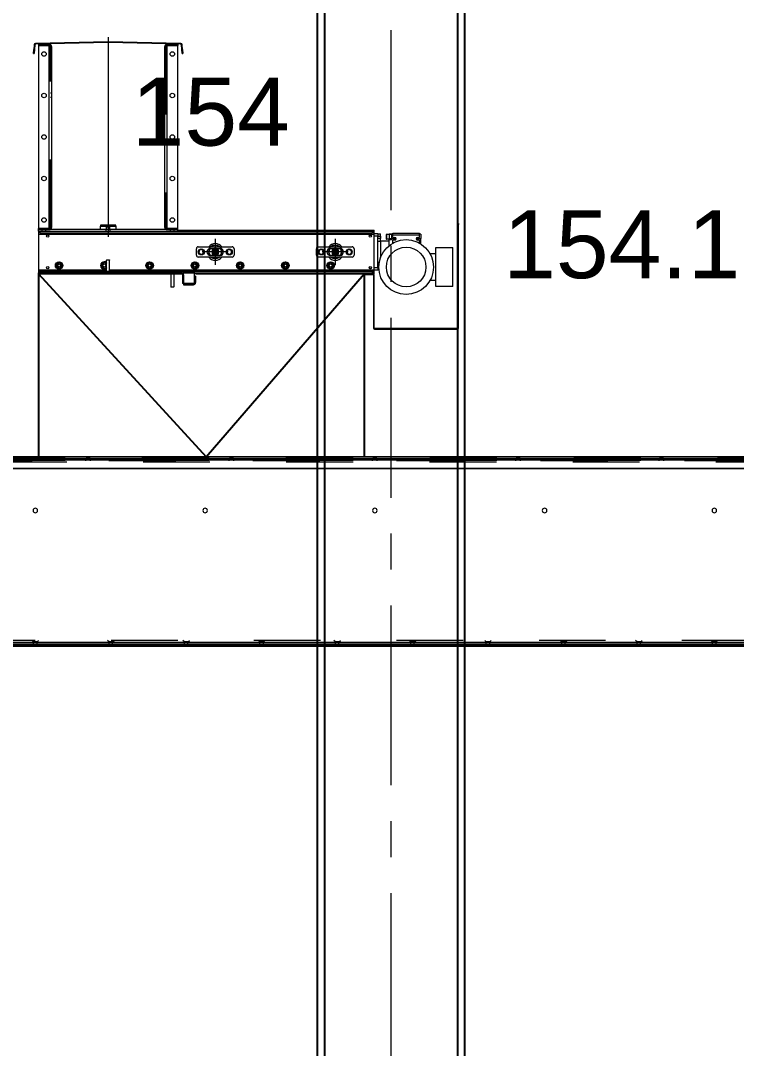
# Model space of a CAD drawing. Header units: millimetres. Extents: x 3220 to 226993, y 817 to 176024.
# Drawn here: x 97522 to 99420, y 100277 to 103000 of the extents above; entities that cross this region are included whole.
import ezdxf

# ---------------------------------------------------------------- set-up
doc = ezdxf.new("R2010")
doc.units = ezdxf.units.MM
doc.linetypes.add('AXES', pattern=[50.8, 31.75, -6.35, 6.35, -6.35])
doc.linetypes.add('DASHED', pattern=[15, 7, -8])
doc.layers.add('Axe', color=1, linetype='AXES', lineweight=9)
for name, color, linetype, lineweight, true_color in [('Mittellinie(DIN)', 7, 'Continuous', 25, 0x3f3f3f), ('Sichtbare Kanten(DIN)', 7, 'Continuous', 50, 0x3f3f3f), ('Sichtbare tangentiale Kanten(DIN)', 7, 'Continuous', 50, 0x3f3f3f), ('Verdeckte Kanten(DIN)', 7, 'DASHED', 35, 0x3f3f3f), ('Verdeckte tangentiale Kanten(DIN)', 7, 'DASHED', 35, 0x3f3f3f)]:
    doc.layers.add(name, color=color, linetype=linetype, lineweight=lineweight, true_color=true_color)
doc.layers.add('Repère', color=76, linetype='Continuous')
doc.styles.get("Standard").update_dxf_attribs({"font": 'arial.ttf'})

# ---------------------------------------------------------------- blocks, each defined once
blk = doc.blocks.new('section 6-5')
for points in [[(3195, 26000), (3195, 21020), (2805, 21020), (2805, 26000)], [(2824, 21020), (2824, 26000), (3176, 26000), (3176, 21020)]]:
    blk.add_lwpolyline(points, close=True)
at = {"layer": 'Axe', "ltscale": 15}
blk.add_line((3000, -4000), (3000, 32505.5), dxfattribs=at)
blk = doc.blocks.new('TKF 300 2000 R')
at = {"layer": 'Mittellinie(DIN)', "color": 1, "lineweight": 0, "ltscale": 23.990969}
blk.add_line((0, 514), (0, -15), dxfattribs=at)
at = {"layer": 'Sichtbare Kanten(DIN)', "color": 5, "lineweight": 0}
for p, q in [((-196.2, 493.3), (-197.3, 481.1)), ((-194.2, 493.2), (-195.3, 480.9)), ((-0.1, 502), (-192.3, 497)), ((-0.1, 500), (-192.3, 495)), ((-185, 495), (-156, 495)), ((-185, 495), (-185, 492)), ((-185, 492), (-156, 492)), ((-185, 491.9), (-156, 491.9)), ((-185, 491.9), (-185, 7.1)), ((-156, 495), (-156, 492)), ((-156, 491.9), (-156, 489)), ((192.3, 497), (0.1, 502)), ((192.3, 495), (0.1, 500)), ((156, 495), (185, 495)), ((156, 495), (156, 492)), ((156, 492), (185, 492)), ((156, 489), (156, 491.9)), ((156, 491.9), (185, 491.9)), ((185, 495), (185, 492)), ((185, 7.1), (185, 491.9)), ((195.3, 480.9), (194.2, 493.2)), ((197.3, 481.1), (196.2, 493.3)), ((-198.2, 471.1), (-197.3, 481.1)), ((-198.2, 471.1), (-196.2, 470.9)), ((-195.3, 480.9), (-196.2, 470.9)), ((-156, 489), (-150, 489)), ((-150, 489), (-150, 10)), ((156, 489), (150, 489)), ((150, 10), (150, 489)), ((196.2, 470.9), (195.3, 480.9)), ((196.2, 470.9), (198.2, 471.1)), ((197.3, 481.1), (198.2, 471.1)), ((-156, 7.1), (-185, 7.1)), ((-185, 7), (-156, 7)), ((-185, 4), (-185, 7)), ((-185, 4), (-156, 4)), ((185, 4), (-185, 4)), ((-185, 0), (-185, 4)), ((-156, 10), (-156, 7.1)), ((-156, 10), (-150, 10)), ((-156, 4), (-156, 7)), ((20, 16), (-20, 16)), ((-20, 16), (-20, 13.3)), ((-20, 13.3), (20, 13.3)), ((-20, 4), (-20, 13.3)), ((20, 4), (-20, 4)), ((20, 13.3), (20, 16)), ((20, 13.3), (20, 4)), ((156, 10), (150, 10)), ((156, 7.1), (156, 10)), ((185, 7.1), (156, 7.1)), ((156, 7), (185, 7)), ((156, 4), (156, 7)), ((156, 4), (185, 4)), ((185, 4), (185, 7)), ((185, 0), (185, 4)), ((-185, 0), (185, 0))]:
    blk.add_line(p, q, dxfattribs=at)
for centre in [(-170, 469.5), (170, 469.5), (-170, 359.5), (170, 359.5), (-170, 249.5), (170, 249.5), (-170, 139.5), (170, 139.5), (-170, 29.5), (170, 29.5)]:
    blk.add_circle(centre, 6, dxfattribs=at)
for centre, radius, start, end in [((-192.2, 493), 4, 91.5, 175), ((-192.2, 493), 2, 91.5, 175), ((-156, 489), 6, 0, 90), ((-156, 489), 3, 0, 90), ((0, 498), 4, 88.5, 91.5), ((0, 498), 2, 88.5, 91.5), ((156, 489), 6, 90, 180), ((156, 489), 3, 90, 180), ((192.2, 493), 4, 5, 88.5), ((192.2, 493), 2, 5, 88.5), ((-156, 10), 6, 270, 0), ((-156, 10), 3, 270, 0), ((156, 10), 6, 180, 270), ((156, 10), 3, 180, 270)]:
    blk.add_arc(centre, radius, start, end, dxfattribs=at)
at = {"layer": 'Sichtbare tangentiale Kanten(DIN)', "color": 5, "lineweight": 0}
for p, q in [((-194.2, 493.2), (-196.2, 493.3)), ((-192.3, 495), (-192.3, 497)), ((-0.1, 500), (-0.1, 502)), ((0.1, 500), (0.1, 502)), ((192.3, 495), (192.3, 497)), ((194.2, 493.2), (196.2, 493.3)), ((-195.3, 480.9), (-197.3, 481.1)), ((-156, 10), (-156, 489)), ((156, 489), (156, 10)), ((197.3, 481.1), (195.3, 480.9))]:
    blk.add_line(p, q, dxfattribs=at)
at = {"layer": 'Verdeckte Kanten(DIN)', "color": 5, "lineweight": 0, "ltscale": 0.571309}
for p, q in [((-176, 492), (-176, 495)), ((-164, 492), (-164, 495)), ((164, 492), (164, 495)), ((176, 492), (176, 495)), ((-150, 366), (-153, 366)), ((-150, 354), (-153, 354)), ((150, 366), (153, 366)), ((150, 354), (153, 354)), ((-176, 7), (-176, 4)), ((-164, 7), (-164, 4)), ((164, 7), (164, 4)), ((176, 7), (176, 4))]:
    blk.add_line(p, q, dxfattribs=at)
at = {"layer": 'Verdeckte Kanten(DIN)', "color": 5, "lineweight": 0, "ltscale": 0.38097}
for p, q in [((-175, 495.5), (-175, 497.5)), ((-165, 495.7), (-165, 497.7)), ((165, 495.7), (165, 497.7)), ((175, 495.5), (175, 497.5))]:
    blk.add_line(p, q, dxfattribs=at)
at = {"layer": 'Verdeckte Kanten(DIN)', "color": 5, "lineweight": 0, "ltscale": 25.748535}
for p, q in [((-153, 10), (-153, 489)), ((153, 489), (153, 10))]:
    blk.add_line(p, q, dxfattribs=at)
at = {"layer": 'Verdeckte Kanten(DIN)', "color": 5, "lineweight": 0, "ltscale": 0.761779}
for p, q in [((-175, 0), (-175, 4)), ((-165, 0), (-165, 4)), ((-5, 0), (-5, 4)), ((5, 0), (5, 4)), ((165, 0), (165, 4)), ((175, 0), (175, 4))]:
    blk.add_line(p, q, dxfattribs=at)
at = {"layer": 'Verdeckte Kanten(DIN)', "color": 5, "lineweight": 0, "ltscale": 1.104296}
for p, q in [((-4.5, 11.9), (-8.6, 16)), ((4.5, 11.9), (8.6, 16))]:
    blk.add_line(p, q, dxfattribs=at)
at = {"layer": 'Verdeckte Kanten(DIN)', "color": 5, "lineweight": 0, "ltscale": 2.692601}
blk.add_line((-4.5, 11.9), (4.5, 11.9), dxfattribs=at)
at = {"layer": 'Verdeckte Kanten(DIN)', "color": 5, "lineweight": 0, "ltscale": 1.50461}
for p, q in [((-4.5, 4), (-4.5, 11.9)), ((4.5, 4), (4.5, 11.9))]:
    blk.add_line(p, q, dxfattribs=at)
blk = doc.blocks.new('102 g')
blk.add_blockref('TKF 300 2000 R', (0, 0))
blk = doc.blocks.new('126 gaine')
blk.add_blockref('102 g', (0, 0))
blk = doc.blocks.new('154 gaine')
blk.add_blockref('126 gaine', (0, 0))
blk = doc.blocks.new('TKF 300 2000 F')
at = {"layer": 'Sichtbare Kanten(DIN)', "color": 5, "lineweight": 0}
for p, q in [((-2000, 495), (-2000, 492)), ((-2000, 495), (-1999, 495)), ((-2000, 492), (-1999, 492)), ((-1999, 491.9), (-2000, 491.9)), ((-2000, 7.1), (-2000, 491.9)), ((-1999, 497), (-1999, 502)), ((-1999, 502), (-1999, 502)), ((-1, 502), (-1999, 502)), ((-1999, 497), (-1999, 493.3)), ((-1999, 481.1), (-1999, 493.3)), ((-1, 502), (-1, 497)), ((-1, 502), (-1, 502)), ((-1, 493.3), (-1, 497)), ((-1, 495), (0, 495)), ((-1, 493.3), (-1, 481.1)), ((-1, 492), (0, 492)), ((-1, 491.9), (0, 491.9)), ((0, 495), (0, 492)), ((0, 491.9), (0, 7.1)), ((-1999, 481.1), (-1999, 480.9)), ((-1997, 7.1), (-1997, 474.9)), ((-11, 471.1), (-1989, 471.1)), ((-1989, 470.9), (-11, 470.9)), ((-3, 474.9), (-3, 7.1)), ((-1, 480.9), (-1, 481.1)), ((-1997, 7.1), (-2000, 7.1)), ((-2000, 7.1), (-2000, 7)), ((-2000, 4), (-2000, 7)), ((0, 7), (-2000, 7)), ((-2000, 4), (0, 4)), ((-2000, 0), (-2000, 4)), ((0, 4), (-2000, 4)), ((-1994, 10), (-1997, 10)), ((-1994, 10), (-1994, 7)), ((-6, 10), (-3, 10)), ((-6, 7), (-6, 10)), ((-3, 7.1), (0, 7.1)), ((0, 7), (0, 7.1)), ((0, 4), (0, 7)), ((0, 0), (0, 4)), ((-2000, 0), (0, 0))]:
    blk.add_line(p, q, dxfattribs=at)
for centre in [(-1900, 360), (-1450, 360), (-1000, 360), (-550, 360), (-100, 360)]:
    blk.add_circle(centre, 6, dxfattribs=at)
for centre in [(-1950, 497.6), (-1760, 497.6), (-1570, 497.6), (-1380, 497.6), (-1190, 497.6), (-1000, 497.6), (-810, 497.6), (-620, 497.6), (-430, 497.6), (-240, 497.6), (-50, 497.6)]:
    blk.add_ellipse(centre, major_axis=(-5, 0), ratio=0.026186, dxfattribs=at)
for centre, major_axis, start_param, end_param in [((-1989, 481.1), (-10, 0), 0, 1.570796), ((-1989, 480.9), (-10, 0), 0, 1.570796), ((-11, 481.1), (10, 0), 4.712389, 6.283185), ((-11, 480.9), (10, 0), 4.712389, 6.283185)]:
    blk.add_ellipse(centre, major_axis=major_axis, ratio=0.996195, start_param=start_param, end_param=end_param, dxfattribs=at)
at = {"layer": 'Sichtbare tangentiale Kanten(DIN)', "color": 5, "lineweight": 0}
for p, q in [((-1999, 502), (-1, 502)), ((-1999, 497), (-1, 497)), ((-1999, 493.3), (-1, 493.3)), ((-1994, 472.3), (-1994, 10)), ((-1989, 470.9), (-1989, 471.1)), ((-11, 471.1), (-11, 470.9)), ((-6, 10), (-6, 472.3)), ((-1994, 10), (-6, 10))]:
    blk.add_line(p, q, dxfattribs=at)
at = {"layer": 'Verdeckte Kanten(DIN)', "color": 5, "lineweight": 0, "ltscale": 25.437323}
for p, q in [((-1, 500), (-1999, 500)), ((-1999, 492), (-1, 492))]:
    blk.add_line(p, q, dxfattribs=at)
at = {"layer": 'Verdeckte Kanten(DIN)', "color": 5, "lineweight": 0, "ltscale": 0.380839}
for p, q in [((-1997, 491.9), (-1999, 491.9)), ((-3, 491.9), (-1, 491.9))]:
    blk.add_line(p, q, dxfattribs=at)
at = {"layer": 'Verdeckte Kanten(DIN)', "color": 5, "lineweight": 0, "ltscale": 3.233633}
for p, q in [((-1997, 474.9), (-1997, 491.9)), ((-3, 491.9), (-3, 474.9))]:
    blk.add_line(p, q, dxfattribs=at)
at = {"layer": 'Verdeckte Kanten(DIN)', "color": 5, "lineweight": 0, "ltscale": 0.571309}
for p, q in [((-1994, 495), (-1994, 492)), ((-1956, 492), (-1956, 495)), ((-1944, 492), (-1944, 495)), ((-1766, 492), (-1766, 495)), ((-1754, 492), (-1754, 495)), ((-1576, 492), (-1576, 495)), ((-1564, 492), (-1564, 495)), ((-1386, 492), (-1386, 495)), ((-1374, 492), (-1374, 495)), ((-1196, 492), (-1196, 495)), ((-1184, 492), (-1184, 495)), ((-1006, 492), (-1006, 495)), ((-994, 492), (-994, 495)), ((-816, 492), (-816, 495)), ((-804, 492), (-804, 495)), ((-626, 492), (-626, 495)), ((-614, 492), (-614, 495)), ((-436, 492), (-436, 495)), ((-424, 492), (-424, 495)), ((-246, 492), (-246, 495)), ((-234, 492), (-234, 495)), ((-56, 492), (-56, 495)), ((-44, 492), (-44, 495)), ((-6, 492), (-6, 495)), ((-2000, 489), (-1997, 489)), ((-1997, 475.5), (-2000, 475.5)), ((-1997, 463.5), (-2000, 463.5)), ((-3, 489), (0, 489)), ((0, 475.5), (-3, 475.5)), ((0, 463.5), (-3, 463.5)), ((-1997, 365.5), (-2000, 365.5)), ((0, 365.5), (-3, 365.5)), ((-1997, 353.5), (-2000, 353.5)), ((0, 353.5), (-3, 353.5)), ((-1997, 255.5), (-2000, 255.5)), ((0, 255.5), (-3, 255.5)), ((-1997, 243.5), (-2000, 243.5)), ((0, 243.5), (-3, 243.5)), ((-1997, 145.5), (-2000, 145.5)), ((0, 145.5), (-3, 145.5)), ((-1997, 133.5), (-2000, 133.5)), ((0, 133.5), (-3, 133.5)), ((-1997, 35.5), (-2000, 35.5)), ((0, 35.5), (-3, 35.5)), ((-1997, 23.5), (-2000, 23.5)), ((-1997, 10), (-2000, 10)), ((-1994, 7), (-1994, 4)), ((-1956, 7), (-1956, 4)), ((-1944, 7), (-1944, 4)), ((-1856, 7), (-1856, 4)), ((-1844, 7), (-1844, 4)), ((-1756, 7), (-1756, 4)), ((-1744, 7), (-1744, 4)), ((-1656, 7), (-1656, 4)), ((-1644, 7), (-1644, 4)), ((-1556, 7), (-1556, 4)), ((-1544, 7), (-1544, 4)), ((-1456, 7), (-1456, 4)), ((-1444, 7), (-1444, 4)), ((-1356, 7), (-1356, 4)), ((-1344, 7), (-1344, 4)), ((-1256, 7), (-1256, 4)), ((-1244, 7), (-1244, 4)), ((-1156, 7), (-1156, 4)), ((-1144, 7), (-1144, 4)), ((-1056, 7), (-1056, 4)), ((-1044, 7), (-1044, 4)), ((-956, 7), (-956, 4)), ((-944, 7), (-944, 4)), ((-856, 7), (-856, 4)), ((-844, 7), (-844, 4)), ((-756, 7), (-756, 4)), ((-744, 7), (-744, 4)), ((-656, 7), (-656, 4)), ((-644, 7), (-644, 4)), ((-556, 7), (-556, 4)), ((-544, 7), (-544, 4)), ((-456, 7), (-456, 4)), ((-444, 7), (-444, 4)), ((-356, 7), (-356, 4)), ((-344, 7), (-344, 4)), ((-256, 7), (-256, 4)), ((-244, 7), (-244, 4)), ((-156, 7), (-156, 4)), ((-144, 7), (-144, 4)), ((-56, 7), (-56, 4)), ((-44, 7), (-44, 4)), ((-6, 7), (-6, 4)), ((0, 23.5), (-3, 23.5)), ((0, 10), (-3, 10))]:
    blk.add_line(p, q, dxfattribs=at)
at = {"layer": 'Verdeckte Kanten(DIN)', "color": 5, "lineweight": 0, "ltscale": 0.897467}
for p, q in [((-1994, 492), (-1994, 489)), ((-6, 489), (-6, 492)), ((-1994, 489), (-1997, 489)), ((-6, 489), (-3, 489))]:
    blk.add_line(p, q, dxfattribs=at)
at = {"layer": 'Verdeckte Kanten(DIN)', "color": 5, "lineweight": 0, "ltscale": 0.38097}
for p, q in [((-1955, 495.6), (-1955, 497.6)), ((-1945, 495.6), (-1945, 497.6)), ((-1765, 495.6), (-1765, 497.6)), ((-1755, 495.6), (-1755, 497.6)), ((-1575, 495.6), (-1575, 497.6)), ((-1565, 495.6), (-1565, 497.6)), ((-1385, 495.6), (-1385, 497.6)), ((-1375, 495.6), (-1375, 497.6)), ((-1195, 495.6), (-1195, 497.6)), ((-1185, 495.6), (-1185, 497.6)), ((-1005, 495.6), (-1005, 497.6)), ((-995, 495.6), (-995, 497.6)), ((-815, 495.6), (-815, 497.6)), ((-805, 495.6), (-805, 497.6)), ((-625, 495.6), (-625, 497.6)), ((-615, 495.6), (-615, 497.6)), ((-435, 495.6), (-435, 497.6)), ((-425, 495.6), (-425, 497.6)), ((-245, 495.6), (-245, 497.6)), ((-235, 495.6), (-235, 497.6)), ((-55, 495.6), (-55, 497.6)), ((-45, 495.6), (-45, 497.6))]:
    blk.add_line(p, q, dxfattribs=at)
at = {"layer": 'Verdeckte Kanten(DIN)', "color": 5, "lineweight": 0, "ltscale": 1.971787}
for p, q in [((-2000, 13.3), (-1990, 16)), ((-10, 16), (0, 13.3))]:
    blk.add_line(p, q, dxfattribs=at)
at = {"layer": 'Verdeckte Kanten(DIN)', "color": 5, "lineweight": 0, "ltscale": 25.208158}
blk.add_line((-1990, 16), (-10, 16), dxfattribs=at)
at = {"layer": 'Verdeckte Kanten(DIN)', "color": 5, "lineweight": 0, "ltscale": 0.761779}
for p, q in [((-1955, 0), (-1955, 4)), ((-1945, 0), (-1945, 4)), ((-1905, 0), (-1905, 4)), ((-1895, 0), (-1895, 4)), ((-1855, 0), (-1855, 4)), ((-1845, 0), (-1845, 4)), ((-1755, 0), (-1755, 4)), ((-1745, 0), (-1745, 4)), ((-1705, 0), (-1705, 4)), ((-1695, 0), (-1695, 4)), ((-1655, 0), (-1655, 4)), ((-1645, 0), (-1645, 4)), ((-1555, 0), (-1555, 4)), ((-1545, 0), (-1545, 4)), ((-1505, 0), (-1505, 4)), ((-1495, 0), (-1495, 4)), ((-1455, 0), (-1455, 4)), ((-1445, 0), (-1445, 4)), ((-1355, 0), (-1355, 4)), ((-1345, 0), (-1345, 4)), ((-1305, 0), (-1305, 4)), ((-1295, 0), (-1295, 4)), ((-1255, 0), (-1255, 4)), ((-1245, 0), (-1245, 4)), ((-1155, 0), (-1155, 4)), ((-1145, 0), (-1145, 4)), ((-1105, 0), (-1105, 4)), ((-1095, 0), (-1095, 4)), ((-1055, 0), (-1055, 4)), ((-1045, 0), (-1045, 4)), ((-955, 0), (-955, 4)), ((-945, 0), (-945, 4)), ((-905, 0), (-905, 4)), ((-895, 0), (-895, 4)), ((-855, 0), (-855, 4)), ((-845, 0), (-845, 4)), ((-755, 0), (-755, 4)), ((-745, 0), (-745, 4)), ((-705, 0), (-705, 4)), ((-695, 0), (-695, 4)), ((-655, 0), (-655, 4)), ((-645, 0), (-645, 4)), ((-555, 0), (-555, 4)), ((-545, 0), (-545, 4)), ((-505, 0), (-505, 4)), ((-495, 0), (-495, 4)), ((-455, 0), (-455, 4)), ((-445, 0), (-445, 4)), ((-355, 0), (-355, 4)), ((-345, 0), (-345, 4)), ((-305, 0), (-305, 4)), ((-295, 0), (-295, 4)), ((-255, 0), (-255, 4)), ((-245, 0), (-245, 4)), ((-155, 0), (-155, 4)), ((-145, 0), (-145, 4)), ((-105, 0), (-105, 4)), ((-95, 0), (-95, 4)), ((-55, 0), (-55, 4)), ((-45, 0), (-45, 4))]:
    blk.add_line(p, q, dxfattribs=at)
at = {"layer": 'Verdeckte Kanten(DIN)', "color": 5, "lineweight": 0, "ltscale": 1.104296}
for p, q in [((-1904.5, 11.9), (-1908.6, 16)), ((-1895.5, 11.9), (-1891.4, 16)), ((-1704.5, 11.9), (-1708.6, 16)), ((-1695.5, 11.9), (-1691.4, 16)), ((-1504.5, 11.9), (-1508.6, 16)), ((-1495.5, 11.9), (-1491.4, 16)), ((-1304.5, 11.9), (-1308.6, 16)), ((-1295.5, 11.9), (-1291.4, 16)), ((-1104.5, 11.9), (-1108.6, 16)), ((-1095.5, 11.9), (-1091.4, 16)), ((-904.5, 11.9), (-908.6, 16)), ((-895.5, 11.9), (-891.4, 16)), ((-704.5, 11.9), (-708.6, 16)), ((-695.5, 11.9), (-691.4, 16)), ((-504.5, 11.9), (-508.6, 16)), ((-495.5, 11.9), (-491.4, 16)), ((-304.5, 11.9), (-308.6, 16)), ((-295.5, 11.9), (-291.4, 16)), ((-104.5, 11.9), (-108.6, 16)), ((-95.5, 11.9), (-91.4, 16))]:
    blk.add_line(p, q, dxfattribs=at)
at = {"layer": 'Verdeckte Kanten(DIN)', "color": 5, "lineweight": 0, "ltscale": 2.692601}
for p, q in [((-1904.5, 11.9), (-1895.5, 11.9)), ((-1704.5, 11.9), (-1695.5, 11.9)), ((-1504.5, 11.9), (-1495.5, 11.9)), ((-1304.5, 11.9), (-1295.5, 11.9)), ((-1104.5, 11.9), (-1095.5, 11.9)), ((-904.5, 11.9), (-895.5, 11.9)), ((-704.5, 11.9), (-695.5, 11.9)), ((-504.5, 11.9), (-495.5, 11.9)), ((-304.5, 11.9), (-295.5, 11.9)), ((-104.5, 11.9), (-95.5, 11.9))]:
    blk.add_line(p, q, dxfattribs=at)
at = {"layer": 'Verdeckte Kanten(DIN)', "color": 5, "lineweight": 0, "ltscale": 1.50461}
for p, q in [((-1904.5, 4), (-1904.5, 11.9)), ((-1895.5, 4), (-1895.5, 11.9)), ((-1704.5, 4), (-1704.5, 11.9)), ((-1695.5, 4), (-1695.5, 11.9)), ((-1504.5, 4), (-1504.5, 11.9)), ((-1495.5, 4), (-1495.5, 11.9)), ((-1304.5, 4), (-1304.5, 11.9)), ((-1295.5, 4), (-1295.5, 11.9)), ((-1104.5, 4), (-1104.5, 11.9)), ((-1095.5, 4), (-1095.5, 11.9)), ((-904.5, 4), (-904.5, 11.9)), ((-895.5, 4), (-895.5, 11.9)), ((-704.5, 4), (-704.5, 11.9)), ((-695.5, 4), (-695.5, 11.9)), ((-504.5, 4), (-504.5, 11.9)), ((-495.5, 4), (-495.5, 11.9)), ((-304.5, 4), (-304.5, 11.9)), ((-295.5, 4), (-295.5, 11.9)), ((-104.5, 4), (-104.5, 11.9)), ((-95.5, 4), (-95.5, 11.9))]:
    blk.add_line(p, q, dxfattribs=at)
at = {"layer": 'Verdeckte Kanten(DIN)', "color": 5, "lineweight": 0, "ltscale": 5.984706}
for centre in [(-1950, 495.6), (-1760, 495.6), (-1570, 495.6), (-1380, 495.6), (-1190, 495.6), (-1000, 495.6), (-810, 495.6), (-620, 495.6), (-430, 495.6), (-240, 495.6), (-50, 495.6)]:
    blk.add_ellipse(centre, major_axis=(5, 0), ratio=0.026186, dxfattribs=at)
at = {"layer": 'Verdeckte tangentiale Kanten(DIN)', "color": 5, "lineweight": 0, "ltscale": 25.437323}
for p, q in [((-1, 500), (-1999, 500)), ((-1, 495), (-1999, 495)), ((-1, 493.2), (-1999, 493.2))]:
    blk.add_line(p, q, dxfattribs=at)
at = {"layer": 'Verdeckte tangentiale Kanten(DIN)', "color": 5, "lineweight": 0, "ltscale": 3.18604}
for p, q in [((-1994, 489), (-1994, 472.3)), ((-6, 472.3), (-6, 489))]:
    blk.add_line(p, q, dxfattribs=at)
at = {"layer": 'Verdeckte tangentiale Kanten(DIN)', "color": 5, "lineweight": 0, "ltscale": 25.310009}
blk.add_line((-6, 489), (-1994, 489), dxfattribs=at)
blk = doc.blocks.new('155')
blk.add_blockref('TKF 300 2000 F', (-1107, -319))
blk = doc.blocks.new('300x650 for TKF 300 F')
at = {"layer": 'Sichtbare Kanten(DIN)', "color": 6, "lineweight": 0}
for p, q in [((138.5, 115.5), (137, 115.5)), ((137, 112.5), (137, 115.5)), ((137, 112.5), (138.5, 112.5)), ((137, 112.5), (137, -161.5)), ((138.5, 115.5), (138.5, 112.5)), ((138.5, -161.5), (138.5, 112.5)), ((-975, 95), (-970, 95)), ((-975, 95), (-975, 91)), ((-970, 91), (-975, 91)), ((-975, 91), (-975, 87)), ((-975, 87), (-85, 87)), ((-975, 87), (-975, -7)), ((-970, 91), (-970, 95)), ((-970, 95), (-90, 95)), ((-970, 91), (-90, 91)), ((-605, 98), (-600, 98)), ((-605, 98), (-605, 95)), ((-600, 95), (-600, 98)), ((-600, 98), (-90, 98)), ((-600, 95), (-90, 95)), ((-97, 84.2), (-94.2, 84.2)), ((-94.2, 84.2), (-93.5, 84.6)), ((-90, 98), (-85, 98)), ((-90, 98), (-90, 95)), ((-90, 95), (-90, 91)), ((-90, 95), (-85, 95)), ((-85, 95), (-90, 95)), ((-85, 91), (-90, 91)), ((-85, 95), (-85, 98)), ((-85, 91), (-85, 95)), ((-85, 87), (-85, 91)), ((-75, 87.5), (-85, 87.5)), ((-85, -7), (-85, 87)), ((-85, 82.5), (-75, 82.5)), ((-75, 87.5), (-75, 82.5)), ((-75, 87.5), (-68, 87.5)), ((-75, -2.5), (-75, 82.5)), ((-75, 81.9), (-68, 81.9)), ((-68, 81.9), (-68, 87.5)), ((-68, 81.9), (-68, 75.6)), ((-53, 85.7), (-53, 74.3)), ((-52.2, 86.5), (-52.2, 73.5)), ((-45, 86.5), (-52.2, 86.5)), ((-39, 87), (-45, 87)), ((-45, 86.3), (-45, 87)), ((-45, 86.3), (-45, 75.1)), ((-39, 86.3), (-45, 86.3)), ((-35.5, 87), (-39, 87)), ((-39, 86.3), (-39, 87)), ((-39, 86.3), (-39, 75.1)), ((-35.5, 90), (35.5, 90)), ((-35.5, 85), (-35.5, 90)), ((-35.5, 85), (35.5, 85)), ((-35.5, 78.5), (-35.5, 85)), ((35.5, 85), (35.5, 90)), ((39, 87), (35.5, 87)), ((35.5, 78.5), (35.5, 85)), ((39, 87), (39, 75.3)), ((-506, 74.5), (-506, 5.5)), ((-188, 74.5), (-188, 5.5)), ((-68, 75.6), (-75, 75.6)), ((-68, 67.7), (-75, 67.7)), ((-75, 12.3), (-75, 67.7)), ((-68, 67.7), (-68, 75.6)), ((-68, 69), (-45, 69)), ((-68, 67.7), (-68, 25.1)), ((-45, 73.5), (-52.2, 73.5)), ((-45, 75.1), (-45, 72.3)), ((-39, 75.1), (-45, 75.1)), ((-39, 72.3), (-45, 72.3)), ((-45, 56.8), (-45, 72.3)), ((-39, 75.3), (-26.5, 75.3)), ((-39, 75.1), (-39, 72.3)), ((-35.5, 78.5), (-30, 78.5)), ((-35.5, 65), (-35.5, 71.5)), ((-30, 71.5), (-35.5, 71.5)), ((-35.5, 63.2), (-35.5, 65)), ((-35.5, 65), (-32.1, 65)), ((26.5, 75.3), (39, 75.3)), ((30, 78.5), (35.5, 78.5)), ((35.5, 71.5), (30, 71.5)), ((32.1, 65), (35.5, 65)), ((35.5, 65), (35.5, 71.5)), ((35.5, 63.2), (35.5, 65)), ((39, 61.1), (39, 75.3)), ((-556, 31.5), (-556, 48.5)), ((-551, 53.5), (-461, 53.5)), ((-471.5, 40), (-540.5, 40)), ((-518.5, 49.5), (-493.5, 49.5)), ((-493.5, 30.5), (-518.5, 30.5)), ((-506.6, 35.8), (-506.6, 36.4)), ((-505.4, 36.4), (-505.4, 35.8)), ((-456, 48.5), (-456, 31.5)), ((-238, 31.5), (-238, 48.5)), ((-233, 53.5), (-143, 53.5)), ((-153.5, 40), (-222.5, 40)), ((-200.5, 49.5), (-175.5, 49.5)), ((-175.5, 30.5), (-200.5, 30.5)), ((-188.6, 35.8), (-188.6, 36.4)), ((-187.4, 36.4), (-187.4, 35.8)), ((-138, 48.5), (-138, 31.5)), ((62.9, 36), (78.7, 36)), ((78.7, 51.5), (124, 51.5)), ((78.7, -51.5), (78.7, 51.5)), ((124, -51.5), (124, 51.5)), ((-793.2, 19.2), (-794, 18.5)), ((-786, 18.5), (-794, 18.5)), ((-794, -11), (-794, 18.5)), ((-793.2, 19.2), (-786.8, 19.2)), ((-786.8, 19.2), (-786, 18.5)), ((-786, -11), (-786, 18.5)), ((-461, 26.5), (-551, 26.5)), ((-143, 26.5), (-233, 26.5)), ((-75, 12.3), (-71.5, 12.3)), ((-75, 4.4), (-72.4, 4.4)), ((-975, -7), (-794, -7)), ((-975, -7), (-975, -11)), ((-975, -11), (-970, -11)), ((-975, -11), (-975, -15)), ((-596, -15), (-975, -15)), ((-975, -18), (-975, -15)), ((-975, -18), (-596, -18)), ((-970, -15), (-970, -11)), ((-970, -11), (-90, -11)), ((-970, -15), (-90, -15)), ((-786, -7), (-85, -7)), ((-623.2, -18.2), (-624, -19)), ((-616, -19), (-624, -19)), ((-624, -19), (-624, -52.5)), ((-623.2, -18.2), (-616.8, -18.2)), ((-616.8, -18.2), (-616, -19)), ((-616, -19), (-616, -52.5)), ((-593, -21), (-593, -44)), ((-561, -13), (-591, -13)), ((-591, -13), (-591, -43)), ((-590, -21), (-590, -44)), ((-561, -43), (-561, -13)), ((-557, -18), (-561, -18)), ((-558, -24), (-561, -24)), ((-561, -24), (-561, -41)), ((-558, -24), (-558, -41)), ((-557, -18), (-557, -15)), ((-557, -15), (-90, -15)), ((-557, -18), (-90, -18)), ((-111.5, -18), (-111.5, -19.5)), ((-108.5, -19.5), (-111.5, -19.5)), ((-108.5, -19.5), (-108.5, -18)), ((-88, -18), (-108.5, -18)), ((-108.5, -19.5), (-88, -19.5)), ((-94.2, -4.2), (-97, -4.2)), ((-94.2, -4.2), (-93.5, -4.6)), ((-90, -11), (-90, -15)), ((-90, -11), (-85, -11)), ((-85, -15), (-90, -15)), ((-90, -15), (-85, -15)), ((-90, -15), (-90, -18)), ((-85, -18), (-88, -18)), ((-86.5, -21), (-86.5, -161.5)), ((-75, -2.5), (-85, -2.5)), ((-85, -11), (-85, -7)), ((-85, -7.5), (-75, -7.5)), ((-85, -15), (-85, -11)), ((-85, -18), (-85, -15)), ((-85, -161.5), (-85, -21)), ((-72.5, -1.9), (-75, -1.9)), ((-75, -2.5), (-75, -7.5)), ((-72.1, -7.5), (-75, -7.5)), ((-624, -52.5), (-616, -52.5)), ((-623.2, -53.2), (-624, -52.5)), ((-616.8, -53.2), (-623.2, -53.2)), ((-616.8, -53.2), (-616, -52.5)), ((-590, -44), (-593, -44)), ((-591, -43), (-561, -43)), ((-590, -44), (-564, -44)), ((-590, -44), (-590, -47)), ((-590, -47), (-564, -47)), ((-564, -47), (-564, -44)), ((-561, -41), (-558, -41)), ((78.7, -36.1), (62.9, -36.1)), ((124, -51.5), (78.7, -51.5)), ((135.5, -163), (-83.5, -163)), ((-83.5, -164.5), (135.5, -164.5))]:
    blk.add_line(p, q, dxfattribs=at)
for centre, radius in [((-950, 82), 3), ((-95, 82), 3), ((0, 0), 72.5), ((-543, 40), 8), ((-506, 40), 6), ((-506, 40), 5.39), ((-506, 40), 5.3), ((-506, 40), 4.45), ((-506, 40), 4.2), ((-469, 40), 8), ((-225, 40), 8), ((-188, 40), 6), ((-188, 40), 5.39), ((-188, 40), 5.3), ((-188, 40), 4.45), ((-188, 40), 4.2), ((-151, 40), 8), ((0, 0), 52.5), ((-950, -2), 3), ((-920, 4), 10), ((-920, 4), 7.8), ((-920, 4), 5), ((-920, 4), 4.08), ((-800, 4), 5), ((-800, 4), 4.08), ((-680, 4), 10), ((-680, 4), 7.8), ((-680, 4), 5), ((-680, 4), 4.08), ((-560, 4), 10), ((-560, 4), 7.8), ((-560, 4), 5), ((-560, 4), 4.08), ((-440, 4), 10), ((-440, 4), 7.8), ((-440, 4), 5), ((-440, 4), 4.08), ((-320, 4), 10), ((-320, 4), 7.8), ((-320, 4), 5), ((-320, 4), 4.08), ((-200, 4), 10), ((-200, 4), 7.8), ((-200, 4), 5), ((-200, 4), 4.08), ((-95, -2), 3)]:
    blk.add_circle(centre, radius, dxfattribs=at)
for centre, radius, start, end in [((-52.2, 85.7), 0.8, 90, 180), ((-506, 40), 22, 37.8529, 142.1471), ((-506, 40), 17.8, 49.3257, 130.6743), ((-506, 40), 16.8, 53.7041, 126.2959), ((-188, 40), 22, 37.8529, 142.1471), ((-188, 40), 17.8, 49.3257, 130.6743), ((-188, 40), 16.8, 53.7041, 126.2959), ((-52.2, 74.3), 0.8, 180, 270), ((-30, 75), 3.5, 270, 90), ((30, 75), 3.5, 90, 270), ((-551, 48.5), 5, 90, 180), ((-551, 31.5), 5, 180, 270), ((-543, 40), 6.5, 128.0036, 188.0036), ((-543, 40), 6.5, 188.0036, 248.0036), ((-543, 40), 6.5, 68.0036, 128.0036), ((-543, 40), 6.5, 248.0036, 308.0036), ((-543, 40), 6.5, 8.0036, 68.0036), ((-543, 40), 6.5, 308.0036, 8.0036), ((-518.5, 40), 9.5, 90, 270), ((-506, 40), 17.8, 149.3519, 210.6481), ((-506, 40), 16.8, 145.8542, 214.1458), ((-506, 40), 8.5, 120, 180), ((-506, 40), 8.5, 180, 240), ((-506, 40), 8.5, 60, 120), ((-506, 40), 8.5, 240, 300), ((-506, 40), 3.9, 278.8499, 261.1501), ((-506, 36.4), 0.6, 0, 180), ((-506, 40), 8.5, 0, 60), ((-506, 40), 8.5, 300, 0), ((-493.5, 40), 9.5, 270, 90), ((-506, 40), 16.8, 325.8542, 34.1458), ((-506, 40), 17.8, 329.3519, 30.6481), ((-469, 40), 6.5, 132.7032, 192.7032), ((-469, 40), 6.5, 192.7032, 252.7032), ((-469, 40), 6.5, 72.7032, 132.7032), ((-469, 40), 6.5, 252.7032, 312.7032), ((-469, 40), 6.5, 12.7032, 72.7032), ((-469, 40), 6.5, 312.7032, 12.7032), ((-461, 48.5), 5, 0, 90), ((-461, 31.5), 5, 270, 0), ((-233, 48.5), 5, 90, 180), ((-233, 31.5), 5, 180, 270), ((-225, 40), 6.5, 128.0036, 188.0036), ((-225, 40), 6.5, 188.0036, 248.0036), ((-225, 40), 6.5, 68.0036, 128.0036), ((-225, 40), 6.5, 248.0036, 308.0036), ((-225, 40), 6.5, 8.0036, 68.0036), ((-225, 40), 6.5, 308.0036, 8.0036), ((-200.5, 40), 9.5, 90, 270), ((-188, 40), 17.8, 149.3519, 210.6481), ((-188, 40), 16.8, 145.8542, 214.1458), ((-188, 40), 8.5, 120, 180), ((-188, 40), 8.5, 180, 240), ((-188, 40), 8.5, 60, 120), ((-188, 40), 8.5, 240, 300), ((-188, 40), 3.9, 278.8499, 261.1501), ((-188, 36.4), 0.6, 0, 180), ((-188, 40), 8.5, 0, 60), ((-188, 40), 8.5, 300, 0), ((-175.5, 40), 9.5, 270, 90), ((-188, 40), 16.8, 325.8542, 34.1458), ((-188, 40), 17.8, 329.3519, 30.6481), ((-151, 40), 6.5, 132.7032, 192.7032), ((-151, 40), 6.5, 192.7032, 252.7032), ((-151, 40), 6.5, 72.7032, 132.7032), ((-151, 40), 6.5, 252.7032, 312.7032), ((-151, 40), 6.5, 12.7032, 72.7032), ((-151, 40), 6.5, 312.7032, 12.7032), ((-143, 48.5), 5, 0, 90), ((-143, 31.5), 5, 270, 0), ((-800, 4), 10, 53.1301, 306.8699), ((-800, 4), 7.8, 39.7151, 320.2849), ((-506, 40), 22, 217.8529, 322.1471), ((-506, 40), 17.8, 229.3257, 310.6743), ((-506, 40), 16.8, 233.7041, 306.2959), ((-188, 40), 22, 217.8529, 322.1471), ((-188, 40), 17.8, 229.3257, 310.6743), ((-188, 40), 16.8, 233.7041, 306.2959), ((-596, -21), 6, 0, 90), ((-596, -21), 3, 0, 90), ((-88, -21), 3, 0, 90), ((-88, -21), 1.5, 0, 90), ((-564, -41), 6, 270, 0), ((-564, -41), 3, 270, 0), ((-83.5, -161.5), 3, 180, 270), ((-83.5, -161.5), 1.5, 180, 270), ((135.5, -161.5), 3, 270, 0), ((135.5, -161.5), 1.5, 270, 0)]:
    blk.add_arc(centre, radius, start, end, dxfattribs=at)
for points, weights in [([(-96.5, 84.6), (-95.5, 84.6), (-94.4, 84.9)], [1.076740384, 1.07212332013, 1.03255331883]), ([(-549.9, 42.8), (-548.3, 44), (-547, 45.1)], [1, 1.0379548493, 1]), ([(-549.4, 39.1), (-549.6, 40.8), (-549.9, 42.8)], [1, 1.0379548493, 1]), ([(-548.9, 35.4), (-549.1, 37.4), (-549.4, 39.1)], [1, 1.0379548493, 1]), ([(-545.4, 34), (-547, 34.6), (-548.9, 35.4)], [1, 1.0379548493, 1]), ([(-547, 45.1), (-545.6, 46.2), (-544, 47.4)], [1, 1.0379548493, 1]), ([(-541.9, 32.6), (-543.8, 33.3), (-545.4, 34)], [1, 1.0379548493, 1]), ([(-544, 47.4), (-542.1, 46.7), (-540.5, 46)], [1, 1.0379548493, 1]), ([(-539, 34.9), (-540.3, 33.8), (-541.9, 32.6)], [1, 1.0379548493, 1]), ([(-540.5, 46), (-538.9, 45.4), (-537, 44.6)], [1, 1.0379548493, 1]), ([(-536, 37.2), (-537.6, 36), (-539, 34.9)], [1, 1.0379548493, 1]), ([(-537, 44.6), (-536.8, 42.6), (-536.5, 40.9)], [1, 1.0379548493, 1]), ([(-536.5, 40.9), (-536.3, 39.2), (-536, 37.2)], [1, 1.0379548493, 1]), ([(-510.2, 47.4), (-512.2, 46.2), (-514.5, 44.9)], [1, 1.04596848978, 1.01550081983]), ([(-514.5, 44.9), (-514.5, 42.3), (-514.5, 40)], [1.01550081983, 1.04596848978, 1]), ([(-514.5, 40), (-514.5, 37.7), (-514.5, 35.1)], [1, 1.04596848978, 1.01550081983]), ([(-514.5, 35.1), (-512.2, 33.8), (-510.2, 32.6)], [1.01550081983, 1.04596848978, 1]), ([(-506.5, 49.5), (-508.5, 48.4), (-510.2, 47.4)], [1.02164790776, 1.04052166837, 1]), ([(-510.2, 32.6), (-508.5, 31.6), (-506.5, 30.5)], [1, 1.04052166837, 1.02164790776]), ([(-501.7, 47.4), (-503.5, 48.4), (-505.4, 49.5)], [1, 1.04052166837, 1.02164790776]), ([(-505.4, 30.5), (-503.5, 31.6), (-501.7, 32.6)], [1.02164790776, 1.04052166837, 1]), ([(-497.5, 44.9), (-499.7, 46.2), (-501.7, 47.4)], [1.01550081983, 1.04596848978, 1]), ([(-501.7, 32.6), (-499.7, 33.8), (-497.5, 35.1)], [1, 1.04596848978, 1.01550081983]), ([(-497.5, 40), (-497.5, 42.3), (-497.5, 44.9)], [1, 1.04596848978, 1.01550081983]), ([(-497.5, 35.1), (-497.5, 37.7), (-497.5, 40)], [1.01550081983, 1.04596848978, 1]), ([(-476.1, 42.2), (-474.6, 43.6), (-473.4, 44.8)], [1, 1.0379548493, 1]), ([(-475.3, 38.6), (-475.7, 40.3), (-476.1, 42.2)], [1, 1.0379548493, 1]), ([(-474.5, 34.9), (-474.9, 36.9), (-475.3, 38.6)], [1, 1.0379548493, 1]), ([(-470.9, 33.8), (-472.6, 34.3), (-474.5, 34.9)], [1, 1.0379548493, 1]), ([(-473.4, 44.8), (-472.1, 46), (-470.6, 47.3)], [1, 1.0379548493, 1]), ([(-467.3, 32.7), (-469.2, 33.3), (-470.9, 33.8)], [1, 1.0379548493, 1]), ([(-470.6, 47.3), (-468.7, 46.7), (-467, 46.2)], [1, 1.0379548493, 1]), ([(-464.5, 35.2), (-465.8, 34), (-467.3, 32.7)], [1, 1.0379548493, 1]), ([(-467, 46.2), (-465.4, 45.7), (-463.4, 45.1)], [1, 1.0379548493, 1]), ([(-461.8, 37.8), (-463.3, 36.4), (-464.5, 35.2)], [1, 1.0379548493, 1]), ([(-463.4, 45.1), (-463, 43.1), (-462.6, 41.4)], [1, 1.0379548493, 1]), ([(-462.6, 41.4), (-462.2, 39.7), (-461.8, 37.8)], [1, 1.0379548493, 1]), ([(-231.9, 42.8), (-230.3, 44), (-229, 45.1)], [1, 1.0379548493, 1]), ([(-231.4, 39.1), (-231.6, 40.8), (-231.9, 42.8)], [1, 1.0379548493, 1]), ([(-230.9, 35.4), (-231.1, 37.4), (-231.4, 39.1)], [1, 1.0379548493, 1]), ([(-227.4, 34), (-229, 34.6), (-230.9, 35.4)], [1, 1.0379548493, 1]), ([(-229, 45.1), (-227.6, 46.2), (-226, 47.4)], [1, 1.0379548493, 1]), ([(-223.9, 32.6), (-225.8, 33.3), (-227.4, 34)], [1, 1.0379548493, 1]), ([(-226, 47.4), (-224.1, 46.7), (-222.5, 46)], [1, 1.0379548493, 1]), ([(-221, 34.9), (-222.3, 33.8), (-223.9, 32.6)], [1, 1.0379548493, 1]), ([(-222.5, 46), (-220.9, 45.4), (-219, 44.6)], [1, 1.0379548493, 1]), ([(-218, 37.2), (-219.6, 36), (-221, 34.9)], [1, 1.0379548493, 1]), ([(-219, 44.6), (-218.8, 42.6), (-218.5, 40.9)], [1, 1.0379548493, 1]), ([(-218.5, 40.9), (-218.3, 39.2), (-218, 37.2)], [1, 1.0379548493, 1]), ([(-192.2, 47.4), (-194.2, 46.2), (-196.5, 44.9)], [1, 1.04596848978, 1.01550081983]), ([(-196.5, 44.9), (-196.5, 42.3), (-196.5, 40)], [1.01550081983, 1.04596848978, 1]), ([(-196.5, 40), (-196.5, 37.7), (-196.5, 35.1)], [1, 1.04596848978, 1.01550081983]), ([(-196.5, 35.1), (-194.2, 33.8), (-192.2, 32.6)], [1.01550081983, 1.04596848978, 1]), ([(-188.5, 49.5), (-190.5, 48.4), (-192.2, 47.4)], [1.02164790776, 1.04052166837, 1]), ([(-192.2, 32.6), (-190.5, 31.6), (-188.5, 30.5)], [1, 1.04052166837, 1.02164790776]), ([(-183.7, 47.4), (-185.5, 48.4), (-187.4, 49.5)], [1, 1.04052166837, 1.02164790776]), ([(-187.4, 30.5), (-185.5, 31.6), (-183.7, 32.6)], [1.02164790776, 1.04052166837, 1]), ([(-179.5, 44.9), (-181.7, 46.2), (-183.7, 47.4)], [1.01550081983, 1.04596848978, 1]), ([(-183.7, 32.6), (-181.7, 33.8), (-179.5, 35.1)], [1, 1.04596848978, 1.01550081983]), ([(-179.5, 40), (-179.5, 42.3), (-179.5, 44.9)], [1, 1.04596848978, 1.01550081983]), ([(-179.5, 35.1), (-179.5, 37.7), (-179.5, 40)], [1.01550081983, 1.04596848978, 1]), ([(-158.1, 42.2), (-156.6, 43.6), (-155.4, 44.8)], [1, 1.0379548493, 1]), ([(-157.3, 38.6), (-157.7, 40.3), (-158.1, 42.2)], [1, 1.0379548493, 1]), ([(-156.5, 34.9), (-156.9, 36.9), (-157.3, 38.6)], [1, 1.0379548493, 1]), ([(-152.9, 33.8), (-154.6, 34.3), (-156.5, 34.9)], [1, 1.0379548493, 1]), ([(-155.4, 44.8), (-154.1, 46), (-152.6, 47.3)], [1, 1.0379548493, 1]), ([(-149.3, 32.7), (-151.2, 33.3), (-152.9, 33.8)], [1, 1.0379548493, 1]), ([(-152.6, 47.3), (-150.7, 46.7), (-149, 46.2)], [1, 1.0379548493, 1]), ([(-146.5, 35.2), (-147.8, 34), (-149.3, 32.7)], [1, 1.0379548493, 1]), ([(-149, 46.2), (-147.4, 45.7), (-145.4, 45.1)], [1, 1.0379548493, 1]), ([(-143.8, 37.8), (-145.3, 36.4), (-146.5, 35.2)], [1, 1.0379548493, 1]), ([(-145.4, 45.1), (-145, 43.1), (-144.6, 41.4)], [1, 1.0379548493, 1]), ([(-144.6, 41.4), (-144.2, 39.7), (-143.8, 37.8)], [1, 1.0379548493, 1]), ([(-928.5, 8.9), (-924.2, 11.4), (-920, 13.8)], [1, 1.15470053838, 1]), ([(-928.5, -0.9), (-928.5, 4), (-928.5, 8.9)], [1, 1.15470053838, 1]), ([(-920, 13.8), (-915.7, 11.4), (-911.5, 8.9)], [1, 1.15470053838, 1]), ([(-911.5, 8.9), (-911.5, 4), (-911.5, -0.9)], [1, 1.15470053838, 1]), ([(-808.5, 8.9), (-804.2, 11.4), (-800, 13.8)], [1, 1.15470053838, 1]), ([(-808.5, -0.9), (-808.5, 4), (-808.5, 8.9)], [1, 1.15470053838, 1]), ([(-800, 13.8), (-796.8, 12), (-794, 10.3)], [1, 1.11119240463, 1.06254372562]), ([(-688.5, 8.9), (-684.2, 11.4), (-680, 13.8)], [1, 1.15470053838, 1]), ([(-688.5, -0.9), (-688.5, 4), (-688.5, 8.9)], [1, 1.15470053838, 1]), ([(-680, 13.8), (-675.7, 11.4), (-671.5, 8.9)], [1, 1.15470053838, 1]), ([(-671.5, 8.9), (-671.5, 4), (-671.5, -0.9)], [1, 1.15470053838, 1]), ([(-568.5, 8.9), (-564.2, 11.4), (-560, 13.8)], [1, 1.15470053838, 1]), ([(-568.5, -0.9), (-568.5, 4), (-568.5, 8.9)], [1, 1.15470053838, 1]), ([(-560, 13.8), (-555.8, 11.4), (-551.5, 8.9)], [1, 1.15470053838, 1]), ([(-551.5, 8.9), (-551.5, 4), (-551.5, -0.9)], [1, 1.15470053838, 1]), ([(-448.5, 8.9), (-444.2, 11.4), (-440, 13.8)], [1, 1.15470053838, 1]), ([(-448.5, -0.9), (-448.5, 4), (-448.5, 8.9)], [1, 1.15470053838, 1]), ([(-440, 13.8), (-435.8, 11.4), (-431.5, 8.9)], [1, 1.15470053838, 1]), ([(-431.5, 8.9), (-431.5, 4), (-431.5, -0.9)], [1, 1.15470053838, 1]), ([(-328.5, 8.9), (-324.2, 11.4), (-320, 13.8)], [1, 1.15470053838, 1]), ([(-328.5, -0.9), (-328.5, 4), (-328.5, 8.9)], [1, 1.15470053838, 1]), ([(-320, 13.8), (-315.8, 11.4), (-311.5, 8.9)], [1, 1.15470053838, 1]), ([(-311.5, 8.9), (-311.5, 4), (-311.5, -0.9)], [1, 1.15470053838, 1]), ([(-208.5, 8.9), (-204.3, 11.4), (-200, 13.8)], [1, 1.15470053838, 1]), ([(-208.5, -0.9), (-208.5, 4), (-208.5, 8.9)], [1, 1.15470053838, 1]), ([(-200, 13.8), (-195.8, 11.4), (-191.5, 8.9)], [1, 1.15470053838, 1]), ([(-191.5, 8.9), (-191.5, 4), (-191.5, -0.9)], [1, 1.15470053838, 1]), ([(-920, -5.8), (-924.2, -3.4), (-928.5, -0.9)], [1, 1.15470053838, 1]), ([(-911.5, -0.9), (-915.7, -3.4), (-920, -5.8)], [1, 1.15470053838, 1]), ([(-800, -5.8), (-804.2, -3.4), (-808.5, -0.9)], [1, 1.15470053838, 1]), ([(-794, -2.4), (-796.8, -4), (-800, -5.8)], [1.06254372562, 1.11119240463, 1]), ([(-680, -5.8), (-684.2, -3.4), (-688.5, -0.9)], [1, 1.15470053838, 1]), ([(-671.5, -0.9), (-675.7, -3.4), (-680, -5.8)], [1, 1.15470053838, 1]), ([(-560, -5.8), (-564.2, -3.4), (-568.5, -0.9)], [1, 1.15470053838, 1]), ([(-551.5, -0.9), (-555.8, -3.4), (-560, -5.8)], [1, 1.15470053838, 1]), ([(-440, -5.8), (-444.2, -3.4), (-448.5, -0.9)], [1, 1.15470053838, 1]), ([(-431.5, -0.9), (-435.8, -3.4), (-440, -5.8)], [1, 1.15470053838, 1]), ([(-320, -5.8), (-324.2, -3.4), (-328.5, -0.9)], [1, 1.15470053838, 1]), ([(-311.5, -0.9), (-315.8, -3.4), (-320, -5.8)], [1, 1.15470053838, 1]), ([(-200, -5.8), (-204.3, -3.4), (-208.5, -0.9)], [1, 1.15470053838, 1]), ([(-191.5, -0.9), (-195.8, -3.4), (-200, -5.8)], [1, 1.15470053838, 1]), ([(-94.4, -4.9), (-95.5, -4.6), (-96.5, -4.6)], [1.03255331883, 1.07212332013, 1.076740384])]:
    blk.add_rational_spline(points, weights, degree=2, dxfattribs=at)
blk = doc.blocks.new('126.1 L')
at = {"lineweight": 0}
blk.add_blockref('300x650 for TKF 300 F', (975, -95), dxfattribs=at)
blk = doc.blocks.new('154.1')
blk.add_blockref('126.1 L', (0, 0))

msp = doc.modelspace()

# ---------------------------------------------------------------- linework, layer by layer
at = {"color": 4}
for p, q in [((97569.1, 102329.4), (97569.1, 101844.4)), ((97569.1, 102329.4), (98014.1, 101844.4)), ((98014.2, 101844.4), (98432.6, 102329.4)), ((98432.6, 102329.4), (98432.6, 101844.4))]:
    msp.add_line(p, q, dxfattribs=at)

# ---------------------------------------------------------------- block references
for name, p in [('section 6-5', (95504.1, 77542.4)), ('154 gaine', (97754.1, 102442.4)), ('154.1', (97569.1, 102442.4))]:
    msp.add_blockref(name, p)
at = {"xscale": -1}
msp.add_blockref('155', (96354.1, 101661.4), dxfattribs=at)

# ---------------------------------------------------------------- texts
at = {"layer": 'Repère', "char_height": 180, "attachment_point": 1}
for s, insert in [('154', (97816.5, 102849)), ('154.1', (98801.1, 102497.8))]:
    msp.add_mtext_dynamic_manual_height_columns(s, width=7197.386, gutter_width=12.5, heights=[0], dxfattribs=dict(at, insert=insert))

doc.saveas('drawing.dxf')
